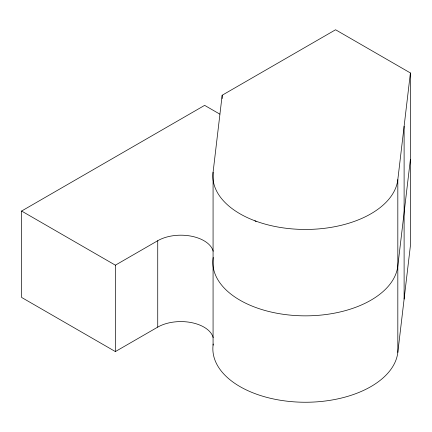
<?xml version="1.0" encoding="UTF-8"?>
<svg xmlns="http://www.w3.org/2000/svg" width="432" height="432" viewBox="0 0 432 432"><rect width="100%" height="100%" fill="white"/><g stroke="black" fill="none" stroke-linecap="round" stroke-linejoin="round"><path stroke-width="0.65" d="M213.073 172.368L222.167 95.24L335.578 29.765L410.4 72.959L410.4 245.759L397.823 352.426A92.588 53.455 0 0 1 299.16 402.127A92.588 53.455 0 0 1 213.073 345.163L213.073 172.368A92.588 53.455 0 0 0 299.16 229.327A92.588 53.455 0 0 0 397.823 179.626L410.4 72.959M213.23 257.434L213.073 258.763A92.588 53.455 0 0 0 299.16 315.727A92.588 53.455 0 0 0 397.823 266.026L410.4 159.359M213.073 345.163L213.208 344.023M213.176 337.608A32.697 18.878 0 0 0 191.036 322.526A32.697 18.878 0 0 0 157.734 327.116L115.371 351.572L21.6 297.437L21.6 211.037L204.638 105.365L219.834 114.134M21.6 211.037L115.371 265.178L157.734 240.721A32.697 18.878 0 0 1 191.036 236.131A32.697 18.878 0 0 1 213.176 251.208M254.907 220.784L256.079 221.459M404.114 126.295L404.114 299.09M397.823 179.626L397.823 352.426M222.167 95.24L222.167 98.615M157.734 240.721L157.734 327.116M115.371 265.178L115.371 351.572"/></g></svg>
